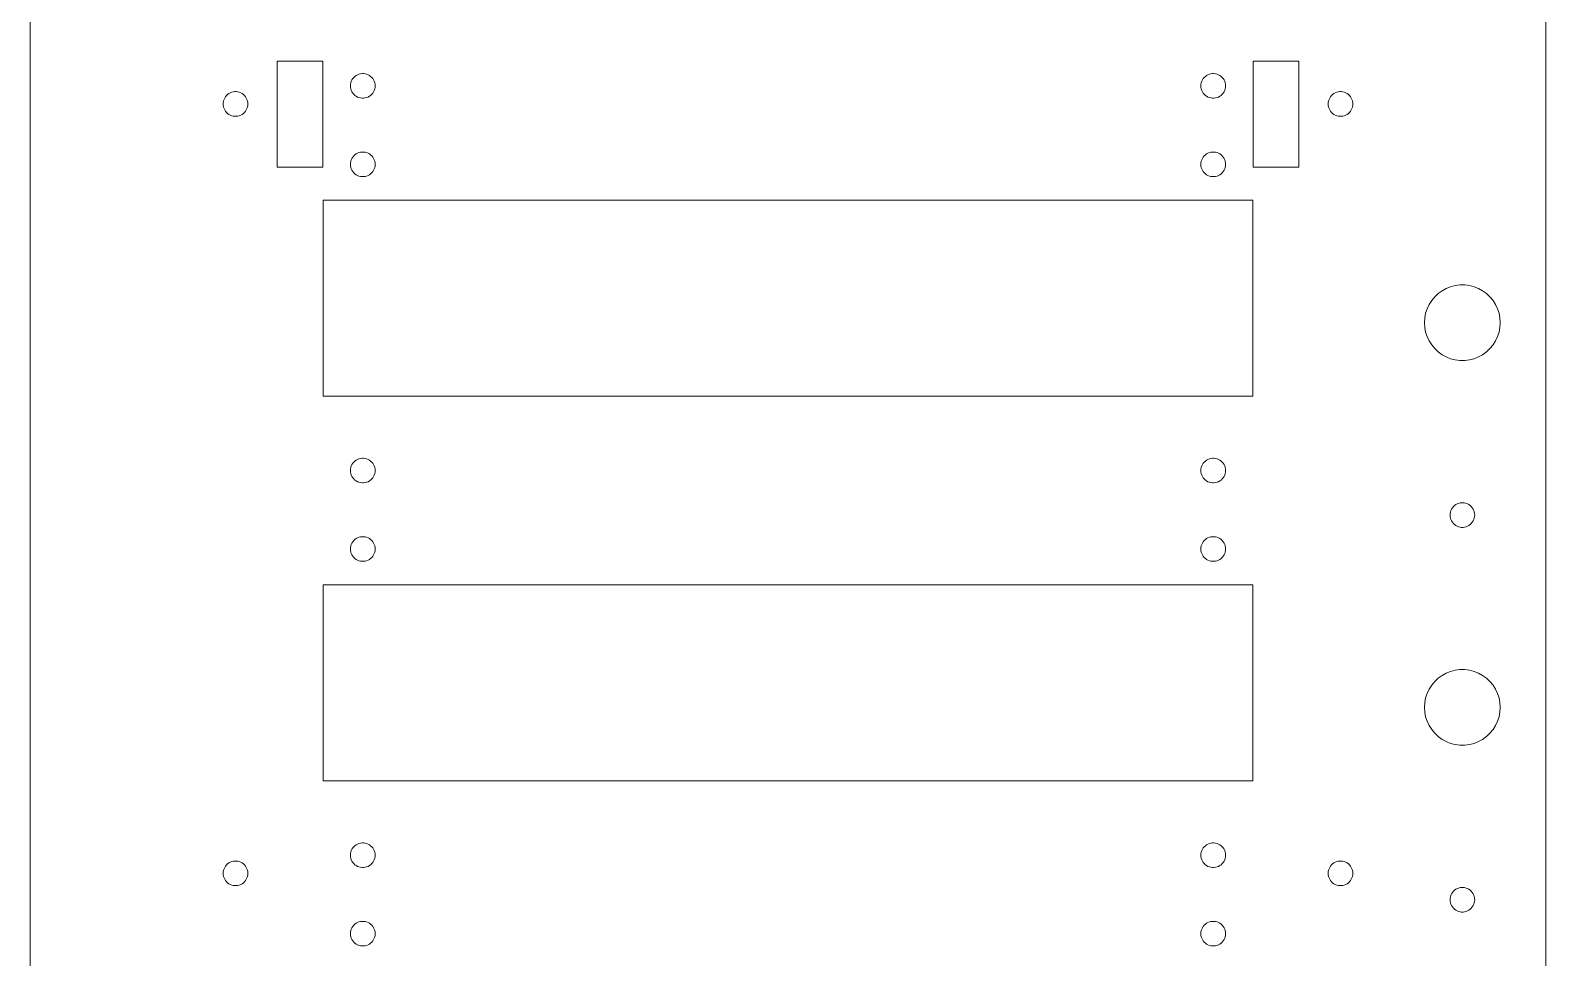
# Model space of a CAD drawing. Header units: millimetres. Extents: x -50 to 50, y -124 to 124.
# Drawn here: x -50 to 50, y 0.8 to 62 of the extents above; entities that cross this region are included whole.
import ezdxf

# ---------------------------------------------------------------- set-up
doc = ezdxf.new("R2010")
doc.units = ezdxf.units.MM
doc.layers.get('0').update_dxf_attribs({"linetype": 'CONTINUOUS', "lineweight": 0})

msp = doc.modelspace()

# ---------------------------------------------------------------- linework, layer by layer
for p, q in [((-50, -69.3), (-50, 122.85)), ((50, 122.85), (50, -122.85)), ((-33.7, 52.984), (-33.7, 59.984)), ((-33.7, 59.984), (-30.7, 59.984)), ((-30.7, 59.984), (-30.7, 52.984)), ((-28.579, 58.972), (-28.496, 59.032)), ((-28.496, 59.032), (-28.407, 59.082)), ((-28.407, 59.082), (-28.312, 59.119)), ((-28.312, 59.119), (-28.213, 59.145)), ((-28.213, 59.145), (-28.111, 59.157)), ((-28.111, 59.157), (-28.009, 59.157)), ((-28.009, 59.157), (-27.907, 59.145)), ((-27.907, 59.145), (-27.808, 59.119)), ((-27.808, 59.119), (-27.713, 59.082)), ((-27.713, 59.082), (-27.624, 59.032)), ((-27.624, 59.032), (-27.541, 58.972)), ((27.541, 58.972), (27.624, 59.032)), ((27.624, 59.032), (27.713, 59.082)), ((27.713, 59.082), (27.808, 59.119)), ((27.808, 59.119), (27.907, 59.145)), ((27.907, 59.145), (28.009, 59.157)), ((28.009, 59.157), (28.111, 59.157)), ((28.111, 59.157), (28.213, 59.145)), ((28.213, 59.145), (28.312, 59.119)), ((28.312, 59.119), (28.407, 59.082)), ((28.407, 59.082), (28.496, 59.032)), ((28.496, 59.032), (28.579, 58.972)), ((30.7, 52.984), (30.7, 59.984)), ((30.7, 59.984), (33.7, 59.984)), ((33.7, 59.984), (33.7, 52.984)), ((-28.874, 58.345), (-28.868, 58.447)), ((-28.868, 58.243), (-28.874, 58.345)), ((-28.868, 58.447), (-28.848, 58.547)), ((-28.848, 58.143), (-28.868, 58.243)), ((-28.848, 58.547), (-28.817, 58.645)), ((-28.817, 58.045), (-28.848, 58.143)), ((-28.817, 58.645), (-28.773, 58.737)), ((-28.773, 57.953), (-28.817, 58.045)), ((-28.773, 58.737), (-28.719, 58.823)), ((-28.719, 58.823), (-28.653, 58.902)), ((-28.653, 58.902), (-28.579, 58.972)), ((-27.541, 58.972), (-27.467, 58.902)), ((-27.467, 58.902), (-27.401, 58.823)), ((-27.401, 58.823), (-27.347, 58.737)), ((-27.347, 58.737), (-27.303, 58.645)), ((-27.303, 58.045), (-27.347, 57.953)), ((-27.303, 58.645), (-27.272, 58.547)), ((-27.272, 58.143), (-27.303, 58.045)), ((-27.272, 58.547), (-27.252, 58.447)), ((-27.252, 58.243), (-27.272, 58.143)), ((-27.252, 58.447), (-27.246, 58.345)), ((-27.246, 58.345), (-27.252, 58.243)), ((27.246, 58.345), (27.252, 58.447)), ((27.252, 58.243), (27.246, 58.345)), ((27.252, 58.447), (27.272, 58.547)), ((27.272, 58.143), (27.252, 58.243)), ((27.272, 58.547), (27.303, 58.645)), ((27.303, 58.045), (27.272, 58.143)), ((27.303, 58.645), (27.347, 58.737)), ((27.347, 57.953), (27.303, 58.045)), ((27.347, 58.737), (27.401, 58.823)), ((27.401, 58.823), (27.467, 58.902)), ((27.467, 58.902), (27.541, 58.972)), ((28.579, 58.972), (28.653, 58.902)), ((28.653, 58.902), (28.719, 58.823)), ((28.719, 58.823), (28.773, 58.737)), ((28.773, 58.737), (28.817, 58.645)), ((28.817, 58.045), (28.773, 57.953)), ((28.817, 58.645), (28.848, 58.547)), ((28.848, 58.143), (28.817, 58.045)), ((28.848, 58.547), (28.868, 58.447)), ((28.868, 58.243), (28.848, 58.143)), ((28.868, 58.447), (28.874, 58.345)), ((28.874, 58.345), (28.868, 58.243)), ((-37.274, 57.15), (-37.268, 57.252)), ((-37.268, 57.048), (-37.274, 57.15)), ((-37.268, 57.252), (-37.248, 57.352)), ((-37.248, 56.948), (-37.268, 57.048)), ((-37.248, 57.352), (-37.217, 57.45)), ((-37.217, 57.45), (-37.173, 57.542)), ((-37.173, 57.542), (-37.119, 57.628)), ((-37.119, 57.628), (-37.053, 57.707)), ((-37.053, 57.707), (-36.979, 57.777)), ((-36.979, 57.777), (-36.896, 57.837)), ((-36.896, 57.837), (-36.807, 57.887)), ((-36.807, 57.887), (-36.712, 57.924)), ((-36.712, 57.924), (-36.613, 57.95)), ((-36.613, 57.95), (-36.511, 57.962)), ((-36.511, 57.962), (-36.409, 57.962)), ((-36.409, 57.962), (-36.307, 57.95)), ((-36.307, 57.95), (-36.208, 57.924)), ((-36.208, 57.924), (-36.113, 57.887)), ((-36.113, 57.887), (-36.024, 57.837)), ((-36.024, 57.837), (-35.941, 57.777)), ((-35.941, 57.777), (-35.867, 57.707)), ((-35.867, 57.707), (-35.801, 57.628)), ((-35.801, 57.628), (-35.747, 57.542)), ((-35.747, 57.542), (-35.703, 57.45)), ((-35.703, 57.45), (-35.672, 57.352)), ((-35.672, 57.352), (-35.652, 57.252)), ((-35.652, 57.048), (-35.672, 56.948)), ((-35.652, 57.252), (-35.646, 57.15)), ((-35.646, 57.15), (-35.652, 57.048)), ((-28.719, 57.867), (-28.773, 57.953)), ((-28.653, 57.788), (-28.719, 57.867)), ((-28.579, 57.718), (-28.653, 57.788)), ((-28.496, 57.658), (-28.579, 57.718)), ((-28.407, 57.608), (-28.496, 57.658)), ((-28.312, 57.571), (-28.407, 57.608)), ((-28.213, 57.545), (-28.312, 57.571)), ((-28.111, 57.533), (-28.213, 57.545)), ((-28.009, 57.533), (-28.111, 57.533)), ((-27.907, 57.545), (-28.009, 57.533)), ((-27.808, 57.571), (-27.907, 57.545)), ((-27.713, 57.608), (-27.808, 57.571)), ((-27.624, 57.658), (-27.713, 57.608)), ((-27.541, 57.718), (-27.624, 57.658)), ((-27.467, 57.788), (-27.541, 57.718)), ((-27.401, 57.867), (-27.467, 57.788)), ((-27.347, 57.953), (-27.401, 57.867)), ((27.401, 57.867), (27.347, 57.953)), ((27.467, 57.788), (27.401, 57.867)), ((27.541, 57.718), (27.467, 57.788)), ((27.624, 57.658), (27.541, 57.718)), ((27.713, 57.608), (27.624, 57.658)), ((27.808, 57.571), (27.713, 57.608)), ((27.907, 57.545), (27.808, 57.571)), ((28.009, 57.533), (27.907, 57.545)), ((28.111, 57.533), (28.009, 57.533)), ((28.213, 57.545), (28.111, 57.533)), ((28.312, 57.571), (28.213, 57.545)), ((28.407, 57.608), (28.312, 57.571)), ((28.496, 57.658), (28.407, 57.608)), ((28.579, 57.718), (28.496, 57.658)), ((28.653, 57.788), (28.579, 57.718)), ((28.719, 57.867), (28.653, 57.788)), ((28.773, 57.953), (28.719, 57.867)), ((35.646, 57.15), (35.652, 57.252)), ((35.652, 57.048), (35.646, 57.15)), ((35.652, 57.252), (35.672, 57.352)), ((35.672, 56.948), (35.652, 57.048)), ((35.672, 57.352), (35.703, 57.45)), ((35.703, 57.45), (35.747, 57.542)), ((35.747, 57.542), (35.801, 57.628)), ((35.801, 57.628), (35.867, 57.707)), ((35.867, 57.707), (35.941, 57.777)), ((35.941, 57.777), (36.024, 57.837)), ((36.024, 57.837), (36.113, 57.887)), ((36.113, 57.887), (36.208, 57.924)), ((36.208, 57.924), (36.307, 57.95)), ((36.307, 57.95), (36.409, 57.962)), ((36.409, 57.962), (36.511, 57.962)), ((36.511, 57.962), (36.613, 57.95)), ((36.613, 57.95), (36.712, 57.924)), ((36.712, 57.924), (36.807, 57.887)), ((36.807, 57.887), (36.896, 57.837)), ((36.896, 57.837), (36.979, 57.777)), ((36.979, 57.777), (37.053, 57.707)), ((37.053, 57.707), (37.119, 57.628)), ((37.119, 57.628), (37.173, 57.542)), ((37.173, 57.542), (37.217, 57.45)), ((37.217, 57.45), (37.248, 57.352)), ((37.248, 57.352), (37.268, 57.252)), ((37.268, 57.048), (37.248, 56.948)), ((37.268, 57.252), (37.274, 57.15)), ((37.274, 57.15), (37.268, 57.048)), ((-37.217, 56.85), (-37.248, 56.948)), ((-37.173, 56.758), (-37.217, 56.85)), ((-37.119, 56.672), (-37.173, 56.758)), ((-37.053, 56.593), (-37.119, 56.672)), ((-36.979, 56.523), (-37.053, 56.593)), ((-36.896, 56.463), (-36.979, 56.523)), ((-36.807, 56.413), (-36.896, 56.463)), ((-36.712, 56.376), (-36.807, 56.413)), ((-36.613, 56.35), (-36.712, 56.376)), ((-36.511, 56.338), (-36.613, 56.35)), ((-36.409, 56.338), (-36.511, 56.338)), ((-36.307, 56.35), (-36.409, 56.338)), ((-36.208, 56.376), (-36.307, 56.35)), ((-36.113, 56.413), (-36.208, 56.376)), ((-36.024, 56.463), (-36.113, 56.413)), ((-35.941, 56.523), (-36.024, 56.463)), ((-35.867, 56.593), (-35.941, 56.523)), ((-35.801, 56.672), (-35.867, 56.593)), ((-35.747, 56.758), (-35.801, 56.672)), ((-35.703, 56.85), (-35.747, 56.758)), ((-35.672, 56.948), (-35.703, 56.85)), ((35.703, 56.85), (35.672, 56.948)), ((35.747, 56.758), (35.703, 56.85)), ((35.801, 56.672), (35.747, 56.758)), ((35.867, 56.593), (35.801, 56.672)), ((35.941, 56.523), (35.867, 56.593)), ((36.024, 56.463), (35.941, 56.523)), ((36.113, 56.413), (36.024, 56.463)), ((36.208, 56.376), (36.113, 56.413)), ((36.307, 56.35), (36.208, 56.376)), ((36.409, 56.338), (36.307, 56.35)), ((36.511, 56.338), (36.409, 56.338)), ((36.613, 56.35), (36.511, 56.338)), ((36.712, 56.376), (36.613, 56.35)), ((36.807, 56.413), (36.712, 56.376)), ((36.896, 56.463), (36.807, 56.413)), ((36.979, 56.523), (36.896, 56.463)), ((37.053, 56.593), (36.979, 56.523)), ((37.119, 56.672), (37.053, 56.593)), ((37.173, 56.758), (37.119, 56.672)), ((37.217, 56.85), (37.173, 56.758)), ((37.248, 56.948), (37.217, 56.85)), ((-28.874, 53.165), (-28.868, 53.267)), ((-28.868, 53.063), (-28.874, 53.165)), ((-28.868, 53.267), (-28.848, 53.367)), ((-28.848, 52.963), (-28.868, 53.063)), ((-28.848, 53.367), (-28.817, 53.465)), ((-28.817, 53.465), (-28.773, 53.557)), ((-28.773, 53.557), (-28.719, 53.643)), ((-28.719, 53.643), (-28.653, 53.722)), ((-28.653, 53.722), (-28.579, 53.792)), ((-28.579, 53.792), (-28.496, 53.852)), ((-28.496, 53.852), (-28.407, 53.902)), ((-28.407, 53.902), (-28.312, 53.939)), ((-28.312, 53.939), (-28.213, 53.965)), ((-28.213, 53.965), (-28.111, 53.977)), ((-28.111, 53.977), (-28.009, 53.977)), ((-28.009, 53.977), (-27.907, 53.965)), ((-27.907, 53.965), (-27.808, 53.939)), ((-27.808, 53.939), (-27.713, 53.902)), ((-27.713, 53.902), (-27.624, 53.852)), ((-27.624, 53.852), (-27.541, 53.792)), ((-27.541, 53.792), (-27.467, 53.722)), ((-27.467, 53.722), (-27.401, 53.643)), ((-27.401, 53.643), (-27.347, 53.557)), ((-27.347, 53.557), (-27.303, 53.465)), ((-27.303, 53.465), (-27.272, 53.367)), ((-27.272, 53.367), (-27.252, 53.267)), ((-27.252, 53.063), (-27.272, 52.963)), ((-27.252, 53.267), (-27.246, 53.165)), ((-27.246, 53.165), (-27.252, 53.063)), ((27.246, 53.165), (27.252, 53.267)), ((27.252, 53.063), (27.246, 53.165)), ((27.252, 53.267), (27.272, 53.367)), ((27.272, 52.963), (27.252, 53.063)), ((27.272, 53.367), (27.303, 53.465)), ((27.303, 53.465), (27.347, 53.557)), ((27.347, 53.557), (27.401, 53.643)), ((27.401, 53.643), (27.467, 53.722)), ((27.467, 53.722), (27.541, 53.792)), ((27.541, 53.792), (27.624, 53.852)), ((27.624, 53.852), (27.713, 53.902)), ((27.713, 53.902), (27.808, 53.939)), ((27.808, 53.939), (27.907, 53.965)), ((27.907, 53.965), (28.009, 53.977)), ((28.009, 53.977), (28.111, 53.977)), ((28.111, 53.977), (28.213, 53.965)), ((28.213, 53.965), (28.312, 53.939)), ((28.312, 53.939), (28.407, 53.902)), ((28.407, 53.902), (28.496, 53.852)), ((28.496, 53.852), (28.579, 53.792)), ((28.579, 53.792), (28.653, 53.722)), ((28.653, 53.722), (28.719, 53.643)), ((28.719, 53.643), (28.773, 53.557)), ((28.773, 53.557), (28.817, 53.465)), ((28.817, 53.465), (28.848, 53.367)), ((28.848, 53.367), (28.868, 53.267)), ((28.868, 53.063), (28.848, 52.963)), ((28.868, 53.267), (28.874, 53.165)), ((28.874, 53.165), (28.868, 53.063)), ((-30.7, 52.984), (-33.7, 52.984)), ((-28.817, 52.865), (-28.848, 52.963)), ((-28.773, 52.773), (-28.817, 52.865)), ((-28.719, 52.687), (-28.773, 52.773)), ((-28.653, 52.608), (-28.719, 52.687)), ((-28.579, 52.538), (-28.653, 52.608)), ((-28.496, 52.478), (-28.579, 52.538)), ((-28.407, 52.428), (-28.496, 52.478)), ((-28.312, 52.391), (-28.407, 52.428)), ((-28.213, 52.365), (-28.312, 52.391)), ((-28.111, 52.353), (-28.213, 52.365)), ((-28.009, 52.353), (-28.111, 52.353)), ((-27.907, 52.365), (-28.009, 52.353)), ((-27.808, 52.391), (-27.907, 52.365)), ((-27.713, 52.428), (-27.808, 52.391)), ((-27.624, 52.478), (-27.713, 52.428)), ((-27.541, 52.538), (-27.624, 52.478)), ((-27.467, 52.608), (-27.541, 52.538)), ((-27.401, 52.687), (-27.467, 52.608)), ((-27.347, 52.773), (-27.401, 52.687)), ((-27.303, 52.865), (-27.347, 52.773)), ((-27.272, 52.963), (-27.303, 52.865)), ((27.303, 52.865), (27.272, 52.963)), ((27.347, 52.773), (27.303, 52.865)), ((27.401, 52.687), (27.347, 52.773)), ((27.467, 52.608), (27.401, 52.687)), ((27.541, 52.538), (27.467, 52.608)), ((27.624, 52.478), (27.541, 52.538)), ((27.713, 52.428), (27.624, 52.478)), ((27.808, 52.391), (27.713, 52.428)), ((27.907, 52.365), (27.808, 52.391)), ((28.009, 52.353), (27.907, 52.365)), ((28.111, 52.353), (28.009, 52.353)), ((28.213, 52.365), (28.111, 52.353)), ((28.312, 52.391), (28.213, 52.365)), ((28.407, 52.428), (28.312, 52.391)), ((28.496, 52.478), (28.407, 52.428)), ((28.579, 52.538), (28.496, 52.478)), ((28.653, 52.608), (28.579, 52.538)), ((28.719, 52.687), (28.653, 52.608)), ((28.773, 52.773), (28.719, 52.687)), ((28.817, 52.865), (28.773, 52.773)), ((28.848, 52.963), (28.817, 52.865)), ((33.7, 52.984), (30.7, 52.984)), ((-30.665, 37.85), (-30.665, 50.8)), ((-30.665, 50.8), (30.665, 50.8)), ((30.665, 50.8), (30.665, 37.85)), ((43.436, 44.967), (43.727, 45.083)), ((43.727, 45.083), (44.032, 45.161)), ((44.032, 45.161), (44.343, 45.2)), ((44.343, 45.2), (44.657, 45.2)), ((44.657, 45.2), (44.968, 45.161)), ((44.968, 45.161), (45.273, 45.083)), ((45.273, 45.083), (45.564, 44.967)), ((42.309, 43.909), (42.477, 44.174)), ((42.477, 44.174), (42.678, 44.416)), ((42.678, 44.416), (42.906, 44.631)), ((42.906, 44.631), (43.16, 44.816)), ((43.16, 44.816), (43.436, 44.967)), ((45.564, 44.967), (45.84, 44.816)), ((45.84, 44.816), (46.094, 44.631)), ((46.094, 44.631), (46.322, 44.416)), ((46.322, 44.416), (46.523, 44.174)), ((46.523, 44.174), (46.691, 43.909)), ((42, 42.705), (42.02, 43.018)), ((42.02, 43.018), (42.079, 43.327)), ((42.079, 43.327), (42.176, 43.625)), ((42.176, 43.625), (42.309, 43.909)), ((46.691, 43.909), (46.824, 43.625)), ((46.824, 43.625), (46.921, 43.327)), ((46.921, 43.327), (46.98, 43.018)), ((46.98, 43.018), (47, 42.705)), ((42.02, 42.392), (42, 42.705)), ((42.079, 42.083), (42.02, 42.392)), ((42.176, 41.785), (42.079, 42.083)), ((46.921, 42.083), (46.824, 41.785)), ((46.98, 42.392), (46.921, 42.083)), ((47, 42.705), (46.98, 42.392)), ((42.309, 41.501), (42.176, 41.785)), ((42.477, 41.236), (42.309, 41.501)), ((42.678, 40.994), (42.477, 41.236)), ((46.523, 41.236), (46.322, 40.994)), ((46.691, 41.501), (46.523, 41.236)), ((46.824, 41.785), (46.691, 41.501)), ((42.906, 40.779), (42.678, 40.994)), ((43.16, 40.594), (42.906, 40.779)), ((43.436, 40.443), (43.16, 40.594)), ((43.727, 40.327), (43.436, 40.443)), ((44.032, 40.249), (43.727, 40.327)), ((44.343, 40.21), (44.032, 40.249)), ((44.657, 40.21), (44.343, 40.21)), ((44.968, 40.249), (44.657, 40.21)), ((45.273, 40.327), (44.968, 40.249)), ((45.564, 40.443), (45.273, 40.327)), ((45.84, 40.594), (45.564, 40.443)), ((46.094, 40.779), (45.84, 40.594)), ((46.322, 40.994), (46.094, 40.779)), ((30.665, 37.85), (-30.665, 37.85)), ((-28.874, 32.945), (-28.868, 33.047)), ((-28.868, 33.047), (-28.848, 33.147)), ((-28.848, 33.147), (-28.817, 33.245)), ((-28.817, 33.245), (-28.773, 33.337)), ((-28.773, 33.337), (-28.719, 33.423)), ((-28.719, 33.423), (-28.653, 33.502)), ((-28.653, 33.502), (-28.579, 33.572)), ((-28.579, 33.572), (-28.496, 33.632)), ((-28.496, 33.632), (-28.407, 33.682)), ((-28.407, 33.682), (-28.312, 33.719)), ((-28.312, 33.719), (-28.213, 33.745)), ((-28.213, 33.745), (-28.111, 33.757)), ((-28.111, 33.757), (-28.009, 33.757)), ((-28.009, 33.757), (-27.907, 33.745)), ((-27.907, 33.745), (-27.808, 33.719)), ((-27.808, 33.719), (-27.713, 33.682)), ((-27.713, 33.682), (-27.624, 33.632)), ((-27.624, 33.632), (-27.541, 33.572)), ((-27.541, 33.572), (-27.467, 33.502)), ((-27.467, 33.502), (-27.401, 33.423)), ((-27.401, 33.423), (-27.347, 33.337)), ((-27.347, 33.337), (-27.303, 33.245)), ((-27.303, 33.245), (-27.272, 33.147)), ((-27.272, 33.147), (-27.252, 33.047)), ((-27.252, 33.047), (-27.246, 32.945)), ((27.246, 32.945), (27.252, 33.047)), ((27.252, 33.047), (27.272, 33.147)), ((27.272, 33.147), (27.303, 33.245)), ((27.303, 33.245), (27.347, 33.337)), ((27.347, 33.337), (27.401, 33.423)), ((27.401, 33.423), (27.467, 33.502)), ((27.467, 33.502), (27.541, 33.572)), ((27.541, 33.572), (27.624, 33.632)), ((27.624, 33.632), (27.713, 33.682)), ((27.713, 33.682), (27.808, 33.719)), ((27.808, 33.719), (27.907, 33.745)), ((27.907, 33.745), (28.009, 33.757)), ((28.009, 33.757), (28.111, 33.757)), ((28.111, 33.757), (28.213, 33.745)), ((28.213, 33.745), (28.312, 33.719)), ((28.312, 33.719), (28.407, 33.682)), ((28.407, 33.682), (28.496, 33.632)), ((28.496, 33.632), (28.579, 33.572)), ((28.579, 33.572), (28.653, 33.502)), ((28.653, 33.502), (28.719, 33.423)), ((28.719, 33.423), (28.773, 33.337)), ((28.773, 33.337), (28.817, 33.245)), ((28.817, 33.245), (28.848, 33.147)), ((28.848, 33.147), (28.868, 33.047)), ((28.868, 33.047), (28.874, 32.945)), ((-28.868, 32.843), (-28.874, 32.945)), ((-28.848, 32.743), (-28.868, 32.843)), ((-28.817, 32.645), (-28.848, 32.743)), ((-28.773, 32.553), (-28.817, 32.645)), ((-28.719, 32.467), (-28.773, 32.553)), ((-28.653, 32.388), (-28.719, 32.467)), ((-28.579, 32.318), (-28.653, 32.388)), ((-28.496, 32.258), (-28.579, 32.318)), ((-28.407, 32.208), (-28.496, 32.258)), ((-28.312, 32.171), (-28.407, 32.208)), ((-28.213, 32.145), (-28.312, 32.171)), ((-28.111, 32.133), (-28.213, 32.145)), ((-28.009, 32.133), (-28.111, 32.133)), ((-27.907, 32.145), (-28.009, 32.133)), ((-27.808, 32.171), (-27.907, 32.145)), ((-27.713, 32.208), (-27.808, 32.171)), ((-27.624, 32.258), (-27.713, 32.208)), ((-27.541, 32.318), (-27.624, 32.258)), ((-27.467, 32.388), (-27.541, 32.318)), ((-27.401, 32.467), (-27.467, 32.388)), ((-27.347, 32.553), (-27.401, 32.467)), ((-27.303, 32.645), (-27.347, 32.553)), ((-27.272, 32.743), (-27.303, 32.645)), ((-27.252, 32.843), (-27.272, 32.743)), ((-27.246, 32.945), (-27.252, 32.843)), ((27.252, 32.843), (27.246, 32.945)), ((27.272, 32.743), (27.252, 32.843)), ((27.303, 32.645), (27.272, 32.743)), ((27.347, 32.553), (27.303, 32.645)), ((27.401, 32.467), (27.347, 32.553)), ((27.467, 32.388), (27.401, 32.467)), ((27.541, 32.318), (27.467, 32.388)), ((27.624, 32.258), (27.541, 32.318)), ((27.713, 32.208), (27.624, 32.258)), ((27.808, 32.171), (27.713, 32.208)), ((27.907, 32.145), (27.808, 32.171)), ((28.009, 32.133), (27.907, 32.145)), ((28.111, 32.133), (28.009, 32.133)), ((28.213, 32.145), (28.111, 32.133)), ((28.312, 32.171), (28.213, 32.145)), ((28.407, 32.208), (28.312, 32.171)), ((28.496, 32.258), (28.407, 32.208)), ((28.579, 32.318), (28.496, 32.258)), ((28.653, 32.388), (28.579, 32.318)), ((28.719, 32.467), (28.653, 32.388)), ((28.773, 32.553), (28.719, 32.467)), ((28.817, 32.645), (28.773, 32.553)), ((28.848, 32.743), (28.817, 32.645)), ((28.868, 32.843), (28.848, 32.743)), ((28.874, 32.945), (28.868, 32.843)), ((43.686, 30.005), (43.692, 30.107)), ((43.692, 29.903), (43.686, 30.005)), ((43.692, 30.107), (43.712, 30.207)), ((43.712, 30.207), (43.743, 30.305)), ((43.743, 30.305), (43.787, 30.397)), ((43.787, 30.397), (43.841, 30.483)), ((43.841, 30.483), (43.907, 30.562)), ((43.907, 30.562), (43.981, 30.632)), ((43.981, 30.632), (44.064, 30.692)), ((44.064, 30.692), (44.153, 30.742)), ((44.153, 30.742), (44.248, 30.779)), ((44.248, 30.779), (44.347, 30.805)), ((44.347, 30.805), (44.449, 30.817)), ((44.449, 30.817), (44.551, 30.817)), ((44.551, 30.817), (44.653, 30.805)), ((44.653, 30.805), (44.752, 30.779)), ((44.752, 30.779), (44.847, 30.742)), ((44.847, 30.742), (44.936, 30.692)), ((44.936, 30.692), (45.019, 30.632)), ((45.019, 30.632), (45.093, 30.562)), ((45.093, 30.562), (45.159, 30.483)), ((45.159, 30.483), (45.213, 30.397)), ((45.213, 30.397), (45.257, 30.305)), ((45.257, 30.305), (45.288, 30.207)), ((45.288, 30.207), (45.308, 30.107)), ((45.308, 30.107), (45.314, 30.005)), ((45.314, 30.005), (45.308, 29.903)), ((43.712, 29.803), (43.692, 29.903)), ((43.743, 29.705), (43.712, 29.803)), ((43.787, 29.613), (43.743, 29.705)), ((43.841, 29.527), (43.787, 29.613)), ((43.907, 29.448), (43.841, 29.527)), ((43.981, 29.378), (43.907, 29.448)), ((44.064, 29.318), (43.981, 29.378)), ((44.153, 29.268), (44.064, 29.318)), ((44.248, 29.231), (44.153, 29.268)), ((44.347, 29.205), (44.248, 29.231)), ((44.449, 29.193), (44.347, 29.205)), ((44.551, 29.193), (44.449, 29.193)), ((44.653, 29.205), (44.551, 29.193)), ((44.752, 29.231), (44.653, 29.205)), ((44.847, 29.268), (44.752, 29.231)), ((44.936, 29.318), (44.847, 29.268)), ((45.019, 29.378), (44.936, 29.318)), ((45.093, 29.448), (45.019, 29.378)), ((45.159, 29.527), (45.093, 29.448)), ((45.213, 29.613), (45.159, 29.527)), ((45.257, 29.705), (45.213, 29.613)), ((45.288, 29.803), (45.257, 29.705)), ((45.308, 29.903), (45.288, 29.803)), ((-28.848, 27.967), (-28.817, 28.065)), ((-28.817, 28.065), (-28.773, 28.157)), ((-28.773, 28.157), (-28.719, 28.243)), ((-28.719, 28.243), (-28.653, 28.322)), ((-28.653, 28.322), (-28.579, 28.392)), ((-28.579, 28.392), (-28.496, 28.452)), ((-28.496, 28.452), (-28.407, 28.502)), ((-28.407, 28.502), (-28.312, 28.539)), ((-28.312, 28.539), (-28.213, 28.565)), ((-28.213, 28.565), (-28.111, 28.577)), ((-28.111, 28.577), (-28.009, 28.577)), ((-28.009, 28.577), (-27.907, 28.565)), ((-27.907, 28.565), (-27.808, 28.539)), ((-27.808, 28.539), (-27.713, 28.502)), ((-27.713, 28.502), (-27.624, 28.452)), ((-27.624, 28.452), (-27.541, 28.392)), ((-27.541, 28.392), (-27.467, 28.322)), ((-27.467, 28.322), (-27.401, 28.243)), ((-27.401, 28.243), (-27.347, 28.157)), ((-27.347, 28.157), (-27.303, 28.065)), ((-27.303, 28.065), (-27.272, 27.967)), ((27.272, 27.967), (27.303, 28.065)), ((27.303, 28.065), (27.347, 28.157)), ((27.347, 28.157), (27.401, 28.243)), ((27.401, 28.243), (27.467, 28.322)), ((27.467, 28.322), (27.541, 28.392)), ((27.541, 28.392), (27.624, 28.452)), ((27.624, 28.452), (27.713, 28.502)), ((27.713, 28.502), (27.808, 28.539)), ((27.808, 28.539), (27.907, 28.565)), ((27.907, 28.565), (28.009, 28.577)), ((28.009, 28.577), (28.111, 28.577)), ((28.111, 28.577), (28.213, 28.565)), ((28.213, 28.565), (28.312, 28.539)), ((28.312, 28.539), (28.407, 28.502)), ((28.407, 28.502), (28.496, 28.452)), ((28.496, 28.452), (28.579, 28.392)), ((28.579, 28.392), (28.653, 28.322)), ((28.653, 28.322), (28.719, 28.243)), ((28.719, 28.243), (28.773, 28.157)), ((28.773, 28.157), (28.817, 28.065)), ((28.817, 28.065), (28.848, 27.967)), ((-28.874, 27.765), (-28.868, 27.867)), ((-28.868, 27.663), (-28.874, 27.765)), ((-28.868, 27.867), (-28.848, 27.967)), ((-28.848, 27.563), (-28.868, 27.663)), ((-28.817, 27.465), (-28.848, 27.563)), ((-28.773, 27.373), (-28.817, 27.465)), ((-28.719, 27.287), (-28.773, 27.373)), ((-28.653, 27.208), (-28.719, 27.287)), ((-28.579, 27.138), (-28.653, 27.208)), ((-28.496, 27.078), (-28.579, 27.138)), ((-28.407, 27.028), (-28.496, 27.078)), ((-28.312, 26.991), (-28.407, 27.028)), ((-27.713, 27.028), (-27.808, 26.991)), ((-27.624, 27.078), (-27.713, 27.028)), ((-27.541, 27.138), (-27.624, 27.078)), ((-27.467, 27.208), (-27.541, 27.138)), ((-27.401, 27.287), (-27.467, 27.208)), ((-27.347, 27.373), (-27.401, 27.287)), ((-27.303, 27.465), (-27.347, 27.373)), ((-27.272, 27.563), (-27.303, 27.465)), ((-27.272, 27.967), (-27.252, 27.867)), ((-27.252, 27.663), (-27.272, 27.563)), ((-27.252, 27.867), (-27.246, 27.765)), ((-27.246, 27.765), (-27.252, 27.663)), ((27.246, 27.765), (27.252, 27.867)), ((27.252, 27.663), (27.246, 27.765)), ((27.252, 27.867), (27.272, 27.967)), ((27.272, 27.563), (27.252, 27.663)), ((27.303, 27.465), (27.272, 27.563)), ((27.347, 27.373), (27.303, 27.465)), ((27.401, 27.287), (27.347, 27.373)), ((27.467, 27.208), (27.401, 27.287)), ((27.541, 27.138), (27.467, 27.208)), ((27.624, 27.078), (27.541, 27.138)), ((27.713, 27.028), (27.624, 27.078)), ((27.808, 26.991), (27.713, 27.028)), ((28.407, 27.028), (28.312, 26.991)), ((28.496, 27.078), (28.407, 27.028)), ((28.579, 27.138), (28.496, 27.078)), ((28.653, 27.208), (28.579, 27.138)), ((28.719, 27.287), (28.653, 27.208)), ((28.773, 27.373), (28.719, 27.287)), ((28.817, 27.465), (28.773, 27.373)), ((28.848, 27.563), (28.817, 27.465)), ((28.848, 27.967), (28.868, 27.867)), ((28.868, 27.663), (28.848, 27.563)), ((28.868, 27.867), (28.874, 27.765)), ((28.874, 27.765), (28.868, 27.663)), ((-28.213, 26.965), (-28.312, 26.991)), ((-28.111, 26.953), (-28.213, 26.965)), ((-28.009, 26.953), (-28.111, 26.953)), ((-27.907, 26.965), (-28.009, 26.953)), ((-27.808, 26.991), (-27.907, 26.965)), ((27.907, 26.965), (27.808, 26.991)), ((28.009, 26.953), (27.907, 26.965)), ((28.111, 26.953), (28.009, 26.953)), ((28.213, 26.965), (28.111, 26.953)), ((28.312, 26.991), (28.213, 26.965)), ((-30.665, 12.45), (-30.665, 25.4)), ((-30.665, 25.4), (30.665, 25.4)), ((30.665, 25.4), (30.665, 12.45)), ((42.477, 18.774), (42.678, 19.016)), ((42.678, 19.016), (42.906, 19.231)), ((42.906, 19.231), (43.16, 19.416)), ((43.16, 19.416), (43.436, 19.567)), ((43.436, 19.567), (43.727, 19.683)), ((43.727, 19.683), (44.032, 19.761)), ((44.032, 19.761), (44.343, 19.8)), ((44.343, 19.8), (44.657, 19.8)), ((44.657, 19.8), (44.968, 19.761)), ((44.968, 19.761), (45.273, 19.683)), ((45.273, 19.683), (45.564, 19.567)), ((45.564, 19.567), (45.84, 19.416)), ((45.84, 19.416), (46.094, 19.231)), ((46.094, 19.231), (46.322, 19.016)), ((46.322, 19.016), (46.523, 18.774)), ((42.079, 17.927), (42.176, 18.225)), ((42.176, 18.225), (42.309, 18.509)), ((42.309, 18.509), (42.477, 18.774)), ((46.523, 18.774), (46.691, 18.509)), ((46.691, 18.509), (46.824, 18.225)), ((46.824, 18.225), (46.921, 17.927)), ((42, 17.305), (42.02, 17.618)), ((42.02, 16.992), (42, 17.305)), ((42.02, 17.618), (42.079, 17.927)), ((46.921, 17.927), (46.98, 17.618)), ((46.98, 17.618), (47, 17.305)), ((47, 17.305), (46.98, 16.992)), ((42.079, 16.683), (42.02, 16.992)), ((42.176, 16.385), (42.079, 16.683)), ((42.309, 16.101), (42.176, 16.385)), ((42.477, 15.836), (42.309, 16.101)), ((46.691, 16.101), (46.523, 15.836)), ((46.824, 16.385), (46.691, 16.101)), ((46.921, 16.683), (46.824, 16.385)), ((46.98, 16.992), (46.921, 16.683)), ((42.678, 15.594), (42.477, 15.836)), ((42.906, 15.379), (42.678, 15.594)), ((43.16, 15.194), (42.906, 15.379)), ((43.436, 15.043), (43.16, 15.194)), ((43.727, 14.927), (43.436, 15.043)), ((45.564, 15.043), (45.273, 14.927)), ((45.84, 15.194), (45.564, 15.043)), ((46.094, 15.379), (45.84, 15.194)), ((46.322, 15.594), (46.094, 15.379)), ((46.523, 15.836), (46.322, 15.594)), ((44.032, 14.849), (43.727, 14.927)), ((44.343, 14.81), (44.032, 14.849)), ((44.657, 14.81), (44.343, 14.81)), ((44.968, 14.849), (44.657, 14.81)), ((45.273, 14.927), (44.968, 14.849)), ((30.665, 12.45), (-30.665, 12.45)), ((-28.773, 7.937), (-28.719, 8.023)), ((-28.719, 8.023), (-28.653, 8.102)), ((-28.653, 8.102), (-28.579, 8.172)), ((-28.579, 8.172), (-28.496, 8.232)), ((-28.496, 8.232), (-28.407, 8.282)), ((-28.407, 8.282), (-28.312, 8.319)), ((-28.312, 8.319), (-28.213, 8.345)), ((-28.213, 8.345), (-28.111, 8.357)), ((-28.111, 8.357), (-28.009, 8.357)), ((-28.009, 8.357), (-27.907, 8.345)), ((-27.907, 8.345), (-27.808, 8.319)), ((-27.808, 8.319), (-27.713, 8.282)), ((-27.713, 8.282), (-27.624, 8.232)), ((-27.624, 8.232), (-27.541, 8.172)), ((-27.541, 8.172), (-27.467, 8.102)), ((-27.467, 8.102), (-27.401, 8.023)), ((-27.401, 8.023), (-27.347, 7.937)), ((27.347, 7.937), (27.401, 8.023)), ((27.401, 8.023), (27.467, 8.102)), ((27.467, 8.102), (27.541, 8.172)), ((27.541, 8.172), (27.624, 8.232)), ((27.624, 8.232), (27.713, 8.282)), ((27.713, 8.282), (27.808, 8.319)), ((27.808, 8.319), (27.907, 8.345)), ((27.907, 8.345), (28.009, 8.357)), ((28.009, 8.357), (28.111, 8.357)), ((28.111, 8.357), (28.213, 8.345)), ((28.213, 8.345), (28.312, 8.319)), ((28.312, 8.319), (28.407, 8.282)), ((28.407, 8.282), (28.496, 8.232)), ((28.496, 8.232), (28.579, 8.172)), ((28.579, 8.172), (28.653, 8.102)), ((28.653, 8.102), (28.719, 8.023)), ((28.719, 8.023), (28.773, 7.937)), ((-36.979, 6.977), (-36.896, 7.037)), ((-36.896, 7.037), (-36.807, 7.087)), ((-36.807, 7.087), (-36.712, 7.124)), ((-36.712, 7.124), (-36.613, 7.15)), ((-36.613, 7.15), (-36.511, 7.162)), ((-36.511, 7.162), (-36.409, 7.162)), ((-36.409, 7.162), (-36.307, 7.15)), ((-36.307, 7.15), (-36.208, 7.124)), ((-36.208, 7.124), (-36.113, 7.087)), ((-36.113, 7.087), (-36.024, 7.037)), ((-36.024, 7.037), (-35.941, 6.977)), ((-28.874, 7.545), (-28.868, 7.647)), ((-28.868, 7.443), (-28.874, 7.545)), ((-28.868, 7.647), (-28.848, 7.747)), ((-28.848, 7.343), (-28.868, 7.443)), ((-28.848, 7.747), (-28.817, 7.845)), ((-28.817, 7.245), (-28.848, 7.343)), ((-28.817, 7.845), (-28.773, 7.937)), ((-28.773, 7.153), (-28.817, 7.245)), ((-28.719, 7.067), (-28.773, 7.153)), ((-28.653, 6.988), (-28.719, 7.067)), ((-27.401, 7.067), (-27.467, 6.988)), ((-27.347, 7.153), (-27.401, 7.067)), ((-27.347, 7.937), (-27.303, 7.845)), ((-27.303, 7.245), (-27.347, 7.153)), ((-27.303, 7.845), (-27.272, 7.747)), ((-27.272, 7.343), (-27.303, 7.245)), ((-27.272, 7.747), (-27.252, 7.647)), ((-27.252, 7.443), (-27.272, 7.343)), ((-27.252, 7.647), (-27.246, 7.545)), ((-27.246, 7.545), (-27.252, 7.443)), ((27.246, 7.545), (27.252, 7.647)), ((27.252, 7.443), (27.246, 7.545)), ((27.252, 7.647), (27.272, 7.747)), ((27.272, 7.343), (27.252, 7.443)), ((27.272, 7.747), (27.303, 7.845)), ((27.303, 7.245), (27.272, 7.343)), ((27.303, 7.845), (27.347, 7.937)), ((27.347, 7.153), (27.303, 7.245)), ((27.401, 7.067), (27.347, 7.153)), ((27.467, 6.988), (27.401, 7.067)), ((28.719, 7.067), (28.653, 6.988)), ((28.773, 7.153), (28.719, 7.067)), ((28.773, 7.937), (28.817, 7.845)), ((28.817, 7.245), (28.773, 7.153)), ((28.817, 7.845), (28.848, 7.747)), ((28.848, 7.343), (28.817, 7.245)), ((28.848, 7.747), (28.868, 7.647)), ((28.868, 7.443), (28.848, 7.343)), ((28.868, 7.647), (28.874, 7.545)), ((28.874, 7.545), (28.868, 7.443)), ((35.941, 6.977), (36.024, 7.037)), ((36.024, 7.037), (36.113, 7.087)), ((36.113, 7.087), (36.208, 7.124)), ((36.208, 7.124), (36.307, 7.15)), ((36.307, 7.15), (36.409, 7.162)), ((36.409, 7.162), (36.511, 7.162)), ((36.511, 7.162), (36.613, 7.15)), ((36.613, 7.15), (36.712, 7.124)), ((36.712, 7.124), (36.807, 7.087)), ((36.807, 7.087), (36.896, 7.037)), ((36.896, 7.037), (36.979, 6.977)), ((-37.274, 6.35), (-37.268, 6.452)), ((-37.268, 6.248), (-37.274, 6.35)), ((-37.268, 6.452), (-37.248, 6.552)), ((-37.248, 6.148), (-37.268, 6.248)), ((-37.248, 6.552), (-37.217, 6.65)), ((-37.217, 6.05), (-37.248, 6.148)), ((-37.217, 6.65), (-37.173, 6.742)), ((-37.173, 5.958), (-37.217, 6.05)), ((-37.173, 6.742), (-37.119, 6.828)), ((-37.119, 6.828), (-37.053, 6.907)), ((-37.053, 6.907), (-36.979, 6.977)), ((-35.941, 6.977), (-35.867, 6.907)), ((-35.867, 6.907), (-35.801, 6.828)), ((-35.801, 6.828), (-35.747, 6.742)), ((-35.747, 6.742), (-35.703, 6.65)), ((-35.703, 6.05), (-35.747, 5.958)), ((-35.703, 6.65), (-35.672, 6.552)), ((-35.672, 6.148), (-35.703, 6.05)), ((-35.672, 6.552), (-35.652, 6.452)), ((-35.652, 6.248), (-35.672, 6.148)), ((-35.652, 6.452), (-35.646, 6.35)), ((-35.646, 6.35), (-35.652, 6.248)), ((-28.579, 6.918), (-28.653, 6.988)), ((-28.496, 6.858), (-28.579, 6.918)), ((-28.407, 6.808), (-28.496, 6.858)), ((-28.312, 6.771), (-28.407, 6.808)), ((-28.213, 6.745), (-28.312, 6.771)), ((-28.111, 6.733), (-28.213, 6.745)), ((-28.009, 6.733), (-28.111, 6.733)), ((-27.907, 6.745), (-28.009, 6.733)), ((-27.808, 6.771), (-27.907, 6.745)), ((-27.713, 6.808), (-27.808, 6.771)), ((-27.624, 6.858), (-27.713, 6.808)), ((-27.541, 6.918), (-27.624, 6.858)), ((-27.467, 6.988), (-27.541, 6.918)), ((27.541, 6.918), (27.467, 6.988)), ((27.624, 6.858), (27.541, 6.918)), ((27.713, 6.808), (27.624, 6.858)), ((27.808, 6.771), (27.713, 6.808)), ((27.907, 6.745), (27.808, 6.771)), ((28.009, 6.733), (27.907, 6.745)), ((28.111, 6.733), (28.009, 6.733)), ((28.213, 6.745), (28.111, 6.733)), ((28.312, 6.771), (28.213, 6.745)), ((28.407, 6.808), (28.312, 6.771)), ((28.496, 6.858), (28.407, 6.808)), ((28.579, 6.918), (28.496, 6.858)), ((28.653, 6.988), (28.579, 6.918)), ((35.646, 6.35), (35.652, 6.452)), ((35.652, 6.248), (35.646, 6.35)), ((35.652, 6.452), (35.672, 6.552)), ((35.672, 6.148), (35.652, 6.248)), ((35.672, 6.552), (35.703, 6.65)), ((35.703, 6.05), (35.672, 6.148)), ((35.703, 6.65), (35.747, 6.742)), ((35.747, 5.958), (35.703, 6.05)), ((35.747, 6.742), (35.801, 6.828)), ((35.801, 6.828), (35.867, 6.907)), ((35.867, 6.907), (35.941, 6.977)), ((36.979, 6.977), (37.053, 6.907)), ((37.053, 6.907), (37.119, 6.828)), ((37.119, 6.828), (37.173, 6.742)), ((37.173, 6.742), (37.217, 6.65)), ((37.217, 6.05), (37.173, 5.958)), ((37.217, 6.65), (37.248, 6.552)), ((37.248, 6.148), (37.217, 6.05)), ((37.248, 6.552), (37.268, 6.452)), ((37.268, 6.248), (37.248, 6.148)), ((37.268, 6.452), (37.274, 6.35)), ((37.274, 6.35), (37.268, 6.248)), ((-37.119, 5.872), (-37.173, 5.958)), ((-37.053, 5.793), (-37.119, 5.872)), ((-36.979, 5.723), (-37.053, 5.793)), ((-36.896, 5.663), (-36.979, 5.723)), ((-36.807, 5.613), (-36.896, 5.663)), ((-36.712, 5.576), (-36.807, 5.613)), ((-36.613, 5.55), (-36.712, 5.576)), ((-36.511, 5.538), (-36.613, 5.55)), ((-36.409, 5.538), (-36.511, 5.538)), ((-36.307, 5.55), (-36.409, 5.538)), ((-36.208, 5.576), (-36.307, 5.55)), ((-36.113, 5.613), (-36.208, 5.576)), ((-36.024, 5.663), (-36.113, 5.613)), ((-35.941, 5.723), (-36.024, 5.663)), ((-35.867, 5.793), (-35.941, 5.723)), ((-35.801, 5.872), (-35.867, 5.793)), ((-35.747, 5.958), (-35.801, 5.872)), ((35.801, 5.872), (35.747, 5.958)), ((35.867, 5.793), (35.801, 5.872)), ((35.941, 5.723), (35.867, 5.793)), ((36.024, 5.663), (35.941, 5.723)), ((36.113, 5.613), (36.024, 5.663)), ((36.208, 5.576), (36.113, 5.613)), ((36.307, 5.55), (36.208, 5.576)), ((36.409, 5.538), (36.307, 5.55)), ((36.511, 5.538), (36.409, 5.538)), ((36.613, 5.55), (36.511, 5.538)), ((36.712, 5.576), (36.613, 5.55)), ((36.807, 5.613), (36.712, 5.576)), ((36.896, 5.663), (36.807, 5.613)), ((36.979, 5.723), (36.896, 5.663)), ((37.053, 5.793), (36.979, 5.723)), ((37.119, 5.872), (37.053, 5.793)), ((37.173, 5.958), (37.119, 5.872)), ((43.787, 4.997), (43.841, 5.083)), ((43.841, 5.083), (43.907, 5.162)), ((43.907, 5.162), (43.981, 5.232)), ((43.981, 5.232), (44.064, 5.292)), ((44.064, 5.292), (44.153, 5.342)), ((44.153, 5.342), (44.248, 5.379)), ((44.248, 5.379), (44.347, 5.405)), ((44.347, 5.405), (44.449, 5.417)), ((44.449, 5.417), (44.551, 5.417)), ((44.551, 5.417), (44.653, 5.405)), ((44.653, 5.405), (44.752, 5.379)), ((44.752, 5.379), (44.847, 5.342)), ((44.847, 5.342), (44.936, 5.292)), ((44.936, 5.292), (45.019, 5.232)), ((45.019, 5.232), (45.093, 5.162)), ((45.093, 5.162), (45.159, 5.083)), ((45.159, 5.083), (45.213, 4.997)), ((43.686, 4.605), (43.692, 4.707)), ((43.692, 4.503), (43.686, 4.605)), ((43.692, 4.707), (43.712, 4.807)), ((43.712, 4.403), (43.692, 4.503)), ((43.712, 4.807), (43.743, 4.905)), ((43.743, 4.305), (43.712, 4.403)), ((43.743, 4.905), (43.787, 4.997)), ((43.787, 4.213), (43.743, 4.305)), ((43.841, 4.127), (43.787, 4.213)), ((43.907, 4.048), (43.841, 4.127)), ((43.981, 3.978), (43.907, 4.048)), ((45.093, 4.048), (45.019, 3.978)), ((45.159, 4.127), (45.093, 4.048)), ((45.213, 4.213), (45.159, 4.127)), ((45.213, 4.997), (45.257, 4.905)), ((45.257, 4.305), (45.213, 4.213)), ((45.257, 4.905), (45.288, 4.807)), ((45.288, 4.403), (45.257, 4.305)), ((45.288, 4.807), (45.308, 4.707)), ((45.308, 4.503), (45.288, 4.403)), ((45.308, 4.707), (45.314, 4.605)), ((45.314, 4.605), (45.308, 4.503)), ((-28.579, 2.992), (-28.496, 3.052)), ((-28.496, 3.052), (-28.407, 3.102)), ((-28.407, 3.102), (-28.312, 3.139)), ((-28.312, 3.139), (-28.213, 3.165)), ((-28.213, 3.165), (-28.111, 3.177)), ((-28.111, 3.177), (-28.009, 3.177)), ((-28.009, 3.177), (-27.907, 3.165)), ((-27.907, 3.165), (-27.808, 3.139)), ((-27.808, 3.139), (-27.713, 3.102)), ((-27.713, 3.102), (-27.624, 3.052)), ((-27.624, 3.052), (-27.541, 2.992)), ((27.541, 2.992), (27.624, 3.052)), ((27.624, 3.052), (27.713, 3.102)), ((27.713, 3.102), (27.808, 3.139)), ((27.808, 3.139), (27.907, 3.165)), ((27.907, 3.165), (28.009, 3.177)), ((28.009, 3.177), (28.111, 3.177)), ((28.111, 3.177), (28.213, 3.165)), ((28.213, 3.165), (28.312, 3.139)), ((28.312, 3.139), (28.407, 3.102)), ((28.407, 3.102), (28.496, 3.052)), ((28.496, 3.052), (28.579, 2.992)), ((44.064, 3.918), (43.981, 3.978)), ((44.153, 3.868), (44.064, 3.918)), ((44.248, 3.831), (44.153, 3.868)), ((44.347, 3.805), (44.248, 3.831)), ((44.449, 3.793), (44.347, 3.805)), ((44.551, 3.793), (44.449, 3.793)), ((44.653, 3.805), (44.551, 3.793)), ((44.752, 3.831), (44.653, 3.805)), ((44.847, 3.868), (44.752, 3.831)), ((44.936, 3.918), (44.847, 3.868)), ((45.019, 3.978), (44.936, 3.918)), ((-28.874, 2.365), (-28.868, 2.467)), ((-28.868, 2.263), (-28.874, 2.365)), ((-28.868, 2.467), (-28.848, 2.567)), ((-28.848, 2.163), (-28.868, 2.263)), ((-28.848, 2.567), (-28.817, 2.665)), ((-28.817, 2.065), (-28.848, 2.163)), ((-28.817, 2.665), (-28.773, 2.757)), ((-28.773, 1.973), (-28.817, 2.065)), ((-28.773, 2.757), (-28.719, 2.843)), ((-28.719, 2.843), (-28.653, 2.922)), ((-28.653, 2.922), (-28.579, 2.992)), ((-27.541, 2.992), (-27.467, 2.922)), ((-27.467, 2.922), (-27.401, 2.843)), ((-27.401, 2.843), (-27.347, 2.757)), ((-27.347, 2.757), (-27.303, 2.665)), ((-27.303, 2.065), (-27.347, 1.973)), ((-27.303, 2.665), (-27.272, 2.567)), ((-27.272, 2.163), (-27.303, 2.065)), ((-27.272, 2.567), (-27.252, 2.467)), ((-27.252, 2.263), (-27.272, 2.163)), ((-27.252, 2.467), (-27.246, 2.365)), ((-27.246, 2.365), (-27.252, 2.263)), ((27.246, 2.365), (27.252, 2.467)), ((27.252, 2.263), (27.246, 2.365)), ((27.252, 2.467), (27.272, 2.567)), ((27.272, 2.163), (27.252, 2.263)), ((27.272, 2.567), (27.303, 2.665)), ((27.303, 2.065), (27.272, 2.163)), ((27.303, 2.665), (27.347, 2.757)), ((27.347, 1.973), (27.303, 2.065)), ((27.347, 2.757), (27.401, 2.843)), ((27.401, 2.843), (27.467, 2.922)), ((27.467, 2.922), (27.541, 2.992)), ((28.579, 2.992), (28.653, 2.922)), ((28.653, 2.922), (28.719, 2.843)), ((28.719, 2.843), (28.773, 2.757)), ((28.773, 2.757), (28.817, 2.665)), ((28.817, 2.065), (28.773, 1.973)), ((28.817, 2.665), (28.848, 2.567)), ((28.848, 2.163), (28.817, 2.065)), ((28.848, 2.567), (28.868, 2.467)), ((28.868, 2.263), (28.848, 2.163)), ((28.868, 2.467), (28.874, 2.365)), ((28.874, 2.365), (28.868, 2.263)), ((-28.719, 1.887), (-28.773, 1.973)), ((-28.653, 1.808), (-28.719, 1.887)), ((-28.579, 1.738), (-28.653, 1.808)), ((-28.496, 1.678), (-28.579, 1.738)), ((-28.407, 1.628), (-28.496, 1.678)), ((-28.312, 1.591), (-28.407, 1.628)), ((-28.213, 1.565), (-28.312, 1.591)), ((-28.111, 1.553), (-28.213, 1.565)), ((-28.009, 1.553), (-28.111, 1.553)), ((-27.907, 1.565), (-28.009, 1.553)), ((-27.808, 1.591), (-27.907, 1.565)), ((-27.713, 1.628), (-27.808, 1.591)), ((-27.624, 1.678), (-27.713, 1.628)), ((-27.541, 1.738), (-27.624, 1.678)), ((-27.467, 1.808), (-27.541, 1.738)), ((-27.401, 1.887), (-27.467, 1.808)), ((-27.347, 1.973), (-27.401, 1.887)), ((27.401, 1.887), (27.347, 1.973)), ((27.467, 1.808), (27.401, 1.887)), ((27.541, 1.738), (27.467, 1.808)), ((27.624, 1.678), (27.541, 1.738)), ((27.713, 1.628), (27.624, 1.678)), ((27.808, 1.591), (27.713, 1.628)), ((27.907, 1.565), (27.808, 1.591)), ((28.009, 1.553), (27.907, 1.565)), ((28.111, 1.553), (28.009, 1.553)), ((28.213, 1.565), (28.111, 1.553)), ((28.312, 1.591), (28.213, 1.565)), ((28.407, 1.628), (28.312, 1.591)), ((28.496, 1.678), (28.407, 1.628)), ((28.579, 1.738), (28.496, 1.678)), ((28.653, 1.808), (28.579, 1.738)), ((28.719, 1.887), (28.653, 1.808)), ((28.773, 1.973), (28.719, 1.887))]:
    msp.add_line(p, q)

doc.saveas('drawing.dxf')
